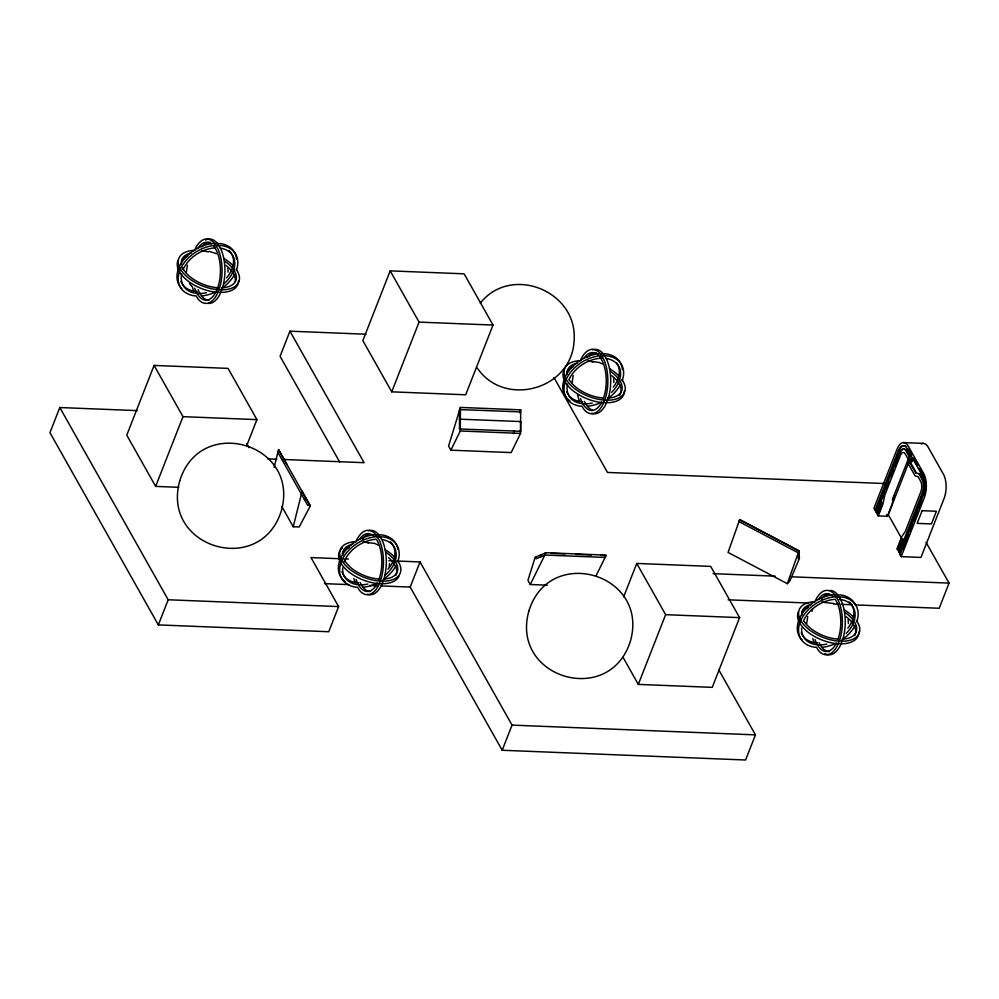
<?xml version="1.0" encoding="UTF-8"?>
<svg xmlns="http://www.w3.org/2000/svg" width="999" height="999" viewBox="0 0 999 999"><rect width="100%" height="100%" fill="white"/><g stroke="black" fill="none" stroke-linecap="round" stroke-linejoin="round"><path stroke-width="1.5" d="M460.352 419.205L520.704 421.553L520.641 431.281L459.453 428.983L459.515 419.243M450.886 450.174L460.277 430.981L460.427 407.43L520.691 409.84L520.541 433.391L511.151 452.584L450.886 450.174L448.551 446.041L460.427 407.43M186.313 272.415L187.4 265.185M572.102 382.742L573.189 375.512M806.643 623.801L807.716 616.57M389.235 566.982L389.485 563.511M894.005 495.504L892.157 504.17L887.424 516.258L878.233 515.896L876.185 512.262L899.487 452.822A10.115 4.683 -87.7 0 1 906.293 451.423L908.928 456.093L909.852 462.599L915.796 473.139L919.592 473.726L922.389 478.683A10.115 4.683 -87.7 0 1 922.964 493.194L899.662 552.634L900.798 554.645L900.074 554.62L923.363 495.179A13.399 6.194 -87.7 0 0 924.937 486.813L924.799 483.266A13.399 6.194 -87.7 0 0 922.664 476.061L905.968 446.89A13.399 6.194 -87.7 0 0 903.596 445.654M274.126 467.295L278.559 449.6L310.302 505.944L299.2 526.985L293.231 526.748L281.843 506.543M293.231 526.748L302.098 491.346L310.302 505.944M882.229 504.42C881.98 494.567 873.963 528.159 881.705 505.756M903.059 540.771L902.896 538.961M513.386 433.603L514.298 430.631M519.78 412.812L520.691 409.84M787.324 583.678L799 550.761L739.735 519.53L728.059 552.447L787.324 583.678L789.897 580.931L799.4 558.478L799 550.761M137.275 410.626L59.803 407.53L49.95 432.667L158.329 624.899L328.758 631.73L338.611 606.58L310.976 557.567L340.584 558.753M246.678 445.766L256.93 419.617L228.047 368.381L154.096 365.422L126.761 435.152L155.644 486.388L178.759 487.312M155.644 486.388L182.979 416.658L154.096 365.422M158.329 624.899L168.182 599.762L59.803 407.53M365.909 334.215L289.935 331.181L280.082 356.318L339.71 462.075M390.184 270.866L362.849 340.597L391.733 391.833L465.684 394.792L493.019 325.062L464.123 273.826L390.184 270.866L419.068 322.103L391.733 391.833M718.943 670.129L755.444 734.864L745.579 760.002L502.185 750.261L410.189 587.075L420.042 561.938L396.665 561.001M502.185 750.261L512.037 725.112L420.042 561.938M623.651 596.853L636.75 563.436L710.689 566.396L739.585 617.632L712.25 687.362L638.299 684.402L623.101 657.429M638.299 684.402L665.634 614.672L636.75 563.436M876.185 512.262L876.922 512.287L875.049 510.239L898.338 450.811A13.399 6.194 -87.7 0 1 901.935 446.016L904.332 445.679A13.399 6.194 -87.7 0 1 906.705 446.915M875.786 510.277L899.075 450.836A13.399 6.194 -87.7 0 1 902.659 446.041L903.496 445.741M876.922 512.287L880.893 502.147M882.03 499.238L884.877 491.995M886.013 489.098L888.848 481.843M891.12 476.048L893.393 470.254M895.104 465.896L899.649 454.308M878.233 515.896L882.979 503.796L884.827 495.129L900.436 455.307A7.393 3.422 -87.7 0 1 905.281 454.008L907.841 458.553L908.74 464.622L915.109 475.924L918.081 476.698L920.628 481.243A7.393 3.422 -87.7 0 1 920.903 491.608L905.294 531.443L901.622 536.888L896.89 548.975L899.662 552.634M892.407 499.6L908.503 458.516M908.753 462.437L888.273 514.71L901.922 538.923L898.263 548.176L898.638 549.812L902.534 540.746L901.96 538.936M898.938 552.597L922.227 493.169A10.115 4.683 -87.7 0 0 921.652 478.646L918.855 473.701L919.592 473.726M903.071 548.851L908.753 534.353M909.889 531.456L912.736 524.2M913.873 521.303L917.844 511.163M918.98 508.254L921.827 501.011M921.265 443.943A17.258 7.98 -87.7 0 1 928.083 447.028L943.443 474.25A17.258 7.98 -87.7 0 1 944.08 498.451L920.966 557.43L901.21 556.63L924.312 497.664A17.258 7.98 -87.7 0 0 923.675 473.464L908.328 446.228A17.258 7.98 -87.7 0 0 897.027 449.25L873.913 508.229L875.049 510.239M926.061 542.332L949.05 583.116L939.197 608.266L855.369 604.907A32.205 22.29 -31.6 0 0 840.646 594.942L833.316 594.83A32.205 22.29 -31.6 0 0 802.547 613.099A32.205 22.29 -31.6 0 0 802.11 639.972M899.774 549.113L902.509 542.157M547.277 585.189L530.282 584.502L545.991 552.722L606.256 555.132L596.016 575.861M798.126 552.772L799.1 551.148L739.834 519.917L738.873 521.54L798.126 552.772L798.376 559.09L799.35 557.467M798.213 555.894L799.175 554.27L798.301 555.968M902.484 538.948L898.788 548.201L899.575 549.6M480.294 303.109C511.401 263.911 578.259 291.408 574.088 340.946C571.678 389.635 504.507 408.054 477.322 368.119M279.27 450.861L277.547 451.823L307.817 505.544L309.54 504.582M301.099 493.581L302.809 492.619M304.433 499.512L306.144 498.551M304.483 499.612L306.206 498.651M545.991 552.722L535.139 557.267L527.947 580.369L530.282 584.502M600.686 555.344L605.319 555.531L605.431 557.454L545.167 555.044L536.138 558.791L536.026 556.855M519.767 411.988L520.679 411.875L459.49 409.578L459.44 419.305L460.427 419.13M519.705 421.728L520.704 421.553M459.453 428.983L460.377 428.871M519.73 431.393L520.641 431.281M592.507 361.65L599.05 362.387L602.397 363.986M368.107 542.644L374.637 543.381L377.984 544.979M827.047 602.709L833.591 603.446M419.068 322.103L493.019 325.062M903.596 442.594L923.351 443.394M182.979 416.658L256.93 419.617M460.277 430.981L520.541 433.391M908.928 456.093L909.664 456.118L910.576 462.624L916.52 473.164L915.796 473.139M909.852 462.599L910.576 462.624M267.495 458.828L276.835 459.203M283.067 459.453L364.086 462.687L289.935 331.181M885.339 483.566L607.479 472.44L553.97 377.535M551.236 553.359L565.147 553.921M575.961 554.358L591.42 554.969M345.254 558.941L348.376 559.065M388.886 560.689L391.995 560.814M713.111 573.663L775.199 576.161M790.721 576.773L949.05 583.116M324.5 583.641L349.425 584.64M369.68 585.451L377.472 585.764M380.582 585.889L410.189 587.075M728.084 599.812L808.803 603.046M833.641 604.033L838.298 604.22M841.408 604.345L852.272 604.782M665.634 614.672L739.585 617.632M168.182 599.762L338.611 606.58M512.037 725.112L755.444 734.864M209.253 251.398L216.608 253.659M189.473 283.504L191.995 286.438M908.041 448.851L911.7 455.344M913.161 457.929L917.557 465.709M919.018 468.306L923.401 476.086M909.664 456.118L907.03 451.448A10.115 4.683 -87.7 0 0 901.185 450.949M886.513 514.647L887.424 516.258M900.074 554.62L901.21 556.63M278.559 449.6L286.763 464.198M246.765 443.668L249.013 447.664M848.139 619.655L848.426 623.576M613.611 378.596L613.898 382.53M227.822 268.269L228.097 272.19M545.054 553.109L545.167 555.044M540.509 554.982L540.684 556.93M220.329 248.152A28.921 20.017 -31.6 0 1 223.626 284.041M206.468 292.719A28.921 20.017 -31.6 0 1 181.743 273.776M183.092 269.605A28.921 20.017 -31.6 0 1 215.122 247.927M228.933 250.524A28.921 20.017 -31.6 0 1 232.193 268.594M231.718 269.78A28.921 20.017 -31.6 0 1 226.561 277.884M197.04 291.471A28.921 20.017 -31.6 0 1 180.969 281.431M236.551 259.34A32.205 22.29 -31.6 0 0 220.317 243.556L212.987 243.444A32.205 22.29 -31.6 0 0 182.218 261.713A32.205 22.29 -31.6 0 0 181.781 288.586M236.376 270.442A32.205 22.29 -31.6 0 0 221.566 245.567L214.236 245.467A32.205 22.29 -31.6 0 0 179.932 270.292A32.205 22.29 -31.6 0 0 194.493 295.841L196.129 295.866L198.039 298.963A32.205 15.734 -89.2 0 0 217.108 294.143L219.705 287.512A32.205 15.734 -89.2 0 0 217.782 248.601L214.598 243.431A32.205 15.734 -89.2 0 0 195.529 248.252L194.693 250.399L193.107 250.387A32.205 17.12 21.4 0 0 180.757 269.655A32.205 17.12 21.4 0 0 217.282 289.635L224.613 289.747A32.205 17.12 21.4 0 0 236.101 269.168M234.59 274.425A32.205 22.29 -31.6 0 1 222.028 288.162M215.996 291.745A32.205 22.29 -31.6 0 1 201.823 295.941M238.474 280.607A32.205 17.12 21.4 0 1 223.601 292.332L216.271 292.232A32.205 17.12 21.4 0 1 178.134 260.277M182.068 260.077A28.921 15.372 21.4 0 1 187.7 256.219M226.036 265.434A28.921 15.372 21.4 0 1 235.227 281.556M201.723 250.637A32.205 17.12 21.4 0 1 208.354 251.935M223.739 258.341A32.205 17.12 21.4 0 1 233.341 265.846M224.787 261.176A28.921 15.372 21.4 0 1 221.915 287.812M219.006 287.812A28.921 15.372 21.4 0 1 182.58 267.732M181.443 263.973A28.921 15.372 21.4 0 1 191.321 252.884M198.289 247.777A28.921 14.123 -89.2 0 1 211.251 243.868M213.998 246.566A28.921 14.123 -89.2 0 1 217.083 289.435M216.471 290.859A28.921 14.123 -89.2 0 1 194.693 288.162M193.794 291.283A32.205 15.734 -89.2 0 1 192.457 287.088M205.582 240.072A32.205 15.734 -89.2 0 1 217.47 243.469L220.654 248.639A32.205 15.734 -89.2 0 1 222.577 287.55L219.98 294.181A32.205 15.734 -89.2 0 1 208.716 303.446M209.091 300.162A28.921 14.123 -89.2 0 1 198.102 289.698M201.935 246.765A28.921 14.123 -89.2 0 1 210.514 242.395M606.118 358.491A28.921 20.017 -31.6 0 1 611.613 392.357M592.257 403.047A28.921 20.017 -31.6 0 1 567.532 384.103M568.881 379.932A28.921 20.017 -31.6 0 1 602.247 358.216M616.508 362.812A28.921 20.017 -31.6 0 1 617.981 378.921M617.507 380.107A28.921 20.017 -31.6 0 1 613.274 387.1M582.842 401.798A28.921 20.017 -31.6 0 1 566.77 391.758M622.352 369.667A32.205 22.29 -31.6 0 0 606.118 353.883L598.776 353.771A32.205 22.29 -31.6 0 0 566.957 373.651A32.205 22.29 -31.6 0 0 569.905 400.811M622.177 380.781A32.205 22.29 -31.6 0 0 607.355 355.906L600.024 355.794A32.205 22.29 -31.6 0 0 565.721 380.619A32.205 22.29 -31.6 0 0 580.282 406.168L581.918 406.193L583.841 409.303A32.205 15.734 -89.2 0 0 602.897 404.47L605.506 397.839A32.205 15.734 -89.2 0 0 603.571 358.928L600.387 353.758A32.205 15.734 -89.2 0 0 581.331 358.591L580.481 360.739L578.896 360.714A32.205 17.12 21.4 0 0 566.558 379.982A32.205 17.12 21.4 0 0 603.071 399.962L610.414 400.075A32.205 17.12 21.4 0 0 621.89 379.508M620.379 384.752A32.205 22.29 -31.6 0 1 607.817 398.489M601.785 402.073A32.205 22.29 -31.6 0 1 587.612 406.268M624.263 390.934A32.205 17.12 21.4 0 1 609.39 402.659L602.06 402.56A32.205 17.12 21.4 0 1 563.923 370.604M566.583 372.777A28.921 15.372 21.4 0 1 573.488 366.558M611.825 375.761A28.921 15.372 21.4 0 1 619.417 395.567M587.524 360.964A32.205 17.12 21.4 0 1 592.819 361.938M609.527 368.668A32.205 17.12 21.4 0 1 619.13 376.173M610.589 371.516A28.921 15.372 21.4 0 1 607.717 398.139M603.433 398.077A28.921 15.372 21.4 0 1 569.642 380.382M567.245 374.3A28.921 15.372 21.4 0 1 577.122 363.211M584.09 358.104A28.921 14.123 -89.2 0 1 598.176 355.12M599.787 356.893A28.921 14.123 -89.2 0 1 603.346 398.564M601.585 402.535A28.921 14.123 -89.2 0 1 580.481 398.489M579.582 401.61A32.205 15.734 -89.2 0 1 577.659 394.93M592.719 349.812A32.205 15.734 -89.2 0 1 603.259 353.796L606.443 358.966A32.205 15.734 -89.2 0 1 608.366 397.877L605.769 404.508A32.205 15.734 -89.2 0 1 591.77 413.236M592.432 410.127A28.921 14.123 -89.2 0 1 584.49 401.448M587.724 357.093A28.921 14.123 -89.2 0 1 596.316 352.722M839.385 599.388A28.921 20.017 -31.6 0 1 846.141 633.416M826.785 644.105A28.921 20.017 -31.6 0 1 801.623 628.084M803.421 620.991A28.921 20.017 -31.6 0 1 835.451 599.313M849.262 601.91A28.921 20.017 -31.6 0 1 852.522 619.979M852.047 621.166A28.921 20.017 -31.6 0 1 847.814 628.159M817.369 642.856A28.921 20.017 -31.6 0 1 801.298 632.817M856.705 621.828A32.205 22.29 -31.6 0 0 841.895 596.952L834.552 596.853A32.205 22.29 -31.6 0 0 800.249 621.678A32.205 22.29 -31.6 0 0 814.809 647.227L816.458 647.252L818.368 650.349A32.205 15.734 -89.2 0 0 837.437 645.529L840.034 638.898A32.205 15.734 -89.2 0 0 838.111 599.987L834.927 594.817A32.205 15.734 -89.2 0 0 815.858 599.637L815.009 601.785L813.436 601.773A32.205 17.12 21.4 0 0 801.086 621.041A32.205 17.12 21.4 0 0 837.612 641.021L844.942 641.133A32.205 17.12 21.4 0 0 856.43 620.554M854.907 625.811A32.205 22.29 -31.6 0 1 842.344 639.547M836.325 643.131A32.205 22.29 -31.6 0 1 822.152 647.327M858.803 631.992A32.205 17.12 21.4 0 1 843.93 643.718L836.588 643.618A32.205 17.12 21.4 0 1 798.451 611.663M802.384 611.463A28.921 15.372 21.4 0 1 808.016 607.604M846.353 616.82A28.921 15.372 21.4 0 1 854.694 635.476M822.052 602.022A32.205 17.12 21.4 0 1 826.011 602.697M844.055 609.727A32.205 17.12 21.4 0 1 853.67 617.232M845.117 612.562A28.921 15.372 21.4 0 1 842.244 639.185M839.322 639.198A28.921 15.372 21.4 0 1 804.183 621.44M801.772 615.359A28.921 15.372 21.4 0 1 811.65 604.27M818.618 599.163A28.921 14.123 -89.2 0 1 832.704 596.178M835.801 600.137A28.921 14.123 -89.2 0 1 837.874 639.622M836.126 643.593A28.921 14.123 -89.2 0 1 815.009 639.547M814.123 642.669A32.205 15.734 -89.2 0 1 812.786 638.473M812.025 611.351A32.205 15.734 -89.2 0 1 812.587 608.753M829.994 590.421A32.205 15.734 -89.2 0 1 837.786 594.855L840.971 600.024A32.205 15.734 -89.2 0 1 842.894 638.935L840.296 645.566A32.205 15.734 -89.2 0 1 824.987 653.671M829.42 651.548A28.921 14.123 -89.2 0 1 819.03 642.507M821.49 599.2A28.921 14.123 -89.2 0 1 828.371 593.856M381.718 539.472A28.921 20.017 -31.6 0 1 385.015 575.362M367.844 584.04A28.921 20.017 -31.6 0 1 342.682 568.019M344.006 562.112A28.921 20.017 -31.6 0 1 376.511 539.248M390.322 541.845A28.921 20.017 -31.6 0 1 393.569 559.915M393.107 561.101A28.921 20.017 -31.6 0 1 387.949 569.205M358.429 582.792A28.921 20.017 -31.6 0 1 341.945 571.49M397.777 549.15A32.205 22.29 -31.6 0 0 381.705 534.877L374.363 534.765A32.205 22.29 -31.6 0 0 342.545 554.645A32.205 22.29 -31.6 0 0 345.492 581.805M397.764 561.763A32.205 22.29 -31.6 0 0 382.954 536.888L375.612 536.788A32.205 22.29 -31.6 0 0 341.308 561.613A32.205 22.29 -31.6 0 0 355.869 587.162L357.505 587.187L359.428 590.284A32.205 15.734 -89.2 0 0 378.496 585.464L381.094 578.833A32.205 15.734 -89.2 0 0 379.17 539.922L375.986 534.752A32.205 15.734 -89.2 0 0 356.918 539.572L356.069 541.72L354.483 541.708A32.205 17.12 21.4 0 0 342.145 560.976A32.205 17.12 21.4 0 0 378.658 580.956L386.001 581.068A32.205 17.12 21.4 0 0 397.477 560.489M395.966 565.746A32.205 22.29 -31.6 0 1 383.404 579.482M377.385 583.066A32.205 22.29 -31.6 0 1 363.211 587.262M398.938 576.348A32.205 17.12 21.4 0 1 384.99 583.653L377.647 583.553A32.205 17.12 21.4 0 1 345.242 568.706A32.205 17.12 21.4 0 1 342.445 548.026M342.17 553.771A28.921 15.372 21.4 0 1 349.076 547.539M388.474 557.617A28.921 15.372 21.4 0 1 395.741 575.412M363.112 541.957A32.205 17.12 21.4 0 1 368.406 542.919M385.114 549.662A32.205 17.12 21.4 0 1 395.654 558.191M386.176 552.497A28.921 15.372 21.4 0 1 383.304 579.133M380.382 579.133A28.921 15.372 21.4 0 1 343.956 559.053M342.832 555.294A28.921 15.372 21.4 0 1 352.709 544.205M359.677 539.098A28.921 14.123 -89.2 0 1 373.763 536.113M376.86 540.072A28.921 14.123 -89.2 0 1 378.933 579.557M377.185 583.528A28.921 14.123 -89.2 0 1 356.069 579.482M355.182 582.604A32.205 15.734 -89.2 0 1 353.833 578.409M368.306 530.806A32.205 15.734 -89.2 0 1 378.846 534.79L382.03 539.959A32.205 15.734 -89.2 0 1 383.953 578.871L381.356 585.501A32.205 15.734 -89.2 0 1 367.37 594.23M370.479 591.483A28.921 14.123 -89.2 0 1 360.09 582.442M362.537 539.135A28.921 14.123 -89.2 0 1 369.43 533.791M924.013 477.222A13.399 6.194 -87.7 0 1 924.537 478.533M925.311 481.605A13.399 6.194 -87.7 0 1 925.536 483.291M925.561 488.636A13.399 6.194 -87.7 0 1 925.349 490.409M924.612 493.718A13.399 6.194 -87.7 0 1 924.1 495.217M900.211 452.859A10.115 4.683 -87.7 0 1 900.673 451.835M877.609 511.525C880.206 520.229 885.027 483.816 877.609 511.525M179.745 480.831C160.939 547.952 260.739 577.434 281.356 510.714C300.162 443.593 200.349 414.098 179.745 480.831M528.858 611.038C510.052 678.159 609.852 707.642 630.469 640.921C649.275 573.801 549.462 544.305 528.858 611.038M922.127 510.676L917.157 523.364L931.418 523.938L936.388 511.251L922.127 510.676M912.249 461.051A1.573 0.724 -87.7 0 0 911.85 458.541A1.573 0.724 -87.7 0 0 911.013 460.676A1.573 0.724 -87.7 0 0 912.249 461.051"/></g></svg>
